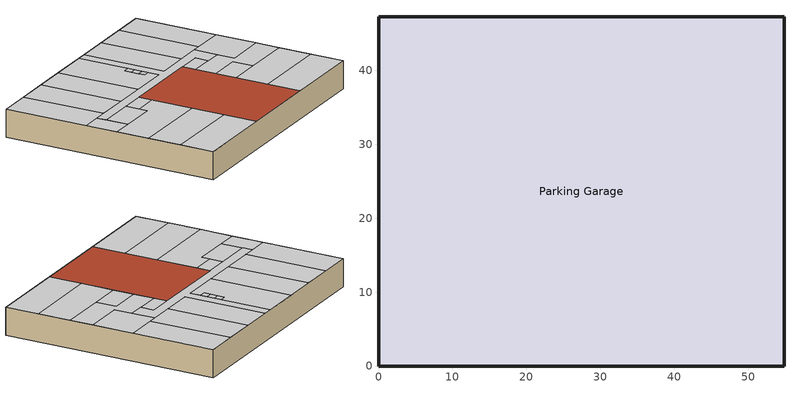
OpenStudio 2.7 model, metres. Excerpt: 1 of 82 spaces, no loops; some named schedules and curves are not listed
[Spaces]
Parking Garage
 floor ground (Surface 171 SlabOnOrBelowGradeF073): 54.86,47.24 54.86,0 0,0 0,47.24 z-6.1
 wall ground (Surface 172-uw BelowGradeWallC114): 0,0 54.86,0 z-6.1:0
 wall ground (Surface 173-uw BelowGradeWallC114): 0,47.24 0,0 z-6.1:0
 wall ground (Surface 174-uw BelowGradeWallC114): 54.86,47.24 0,47.24 z-6.1:0
 wall ground (Surface 175-uw BelowGradeWallC114): 54.86,0 54.86,47.24 z-6.1:0
 ceiling to F1 Business Center: 43.89,14.63 43.89,19.2 36.58,19.2 36.58,14.63 z0
 ceiling to F1 Corridor: 45.72,23.77 45.72,28.96 32.92,28.96 32.92,47.24 30.78,47.24 30.78,28.96 4.57,28.96 4.57,26.82 42.06,26.82 42.06,23.77 z0
 ceiling to F1 Lounge: 54.86,14.63 54.86,19.81 45.72,19.81 45.72,23.77 42.06,23.77 36.58,23.77 36.58,19.2 43.89,19.2 43.89,14.63 z0
 ceiling to F1 Elevator Core: 30.78,32.92 30.78,34.44 29.26,34.44 29.26,32.92 z0
 ceiling to F1 Elevator N: 30.78,34.44 30.78,35.97 29.26,35.97 29.26,34.44 z0
 ceiling to F1 Elevator S: 30.78,31.39 30.78,32.92 29.26,32.92 29.26,31.39 z0
 ceiling to F1 Fitness Center: 54.86,19.81 54.86,28.96 45.72,28.96 45.72,19.81 z0
 ceiling to F1 Leasing Office: 4.57,21.95 4.57,28.96 0,28.96 0,21.95 z0
 ceiling to F1 Mechanical Room: 12.8,21.95 12.8,26.82 4.57,26.82 4.57,21.95 z0
 ceiling to F1 Retail N Core: 30.78,28.96 30.78,31.39 29.26,31.39 29.26,35.97 30.78,35.97 30.78,47.24 21.95,47.24 21.95,28.96 z0
 ceiling to F1 Retail NE Core: 47.55,28.96 47.55,47.24 40.23,47.24 40.23,28.96 z0
 ceiling to F1 Retail NE Inner: 40.23,28.96 40.23,47.24 32.92,47.24 32.92,28.96 z0
 ceiling to F1 Retail NE Outer: 54.86,28.96 54.86,47.24 47.55,47.24 47.55,28.96 z0
 ceiling to F1 Retail NW Inner Core: 21.95,28.96 21.95,47.24 14.63,47.24 14.63,28.96 z0
 ceiling to F1 Retail NW Outer: 7.32,28.96 7.32,47.24 0,47.24 0,28.96 z0
 ceiling to F1 Retail NW Outer Core: 14.63,28.96 14.63,47.24 7.32,47.24 7.32,28.96 z0
 ceiling to F1 Retail SE Bottom: 54.86,0 54.86,7.32 36.58,7.32 36.58,0 z0
 ceiling to F1 Retail SE Top: 54.86,7.32 54.86,14.63 36.58,14.63 36.58,7.32 z0
 ceiling to F1 Retail SW Bottom: 18.29,0 18.29,7.32 0,7.32 0,0 z0
 ceiling to F1 Retail SW Core: 18.29,7.32 18.29,14.63 0,14.63 0,7.32 z0
 ceiling to F1 Retail SW Top: 18.29,14.63 18.29,23.77 12.8,23.77 12.8,21.95 0,21.95 0,14.63 z0
 ceiling to F1 Stairs E: 42.06,23.77 42.06,26.82 36.58,26.82 36.58,23.77 z0
 ceiling to F1 Stairs W: 18.29,23.77 18.29,26.82 12.8,26.82 12.8,23.77 z0
 roof outside (Concrete Podium Roof): 36.58,0 36.58,26.82 18.29,26.82 18.29,0 z0
[Site]
RIVERSIDE-MUNI Design_Conditions: Latitude {deg}=33.95; Longitude {deg}=-117.42; Time Zone {hr}=-8; Elevation {m}=256.032
[SizingPeriod:DesignDay] Barometric Pressure {Pa}=98287; Sky Clearness=0; Rain Indicator=0; Snow Indicator=0; Day of Month=21; Daylight Saving Time Indicator=0; Dry-Bulb Temperature Range Modifier Type=DefaultMultipliers
Name | Maximum Dry-Bulb Temperature {C} | Daily Dry-Bulb Temperature Range {deltaC} | Humidity Indicating Conditions at Maximum Dry-Bulb | Wind Speed {m/s} | Wind Direction {deg} | Month | Day Type | Humidity Indicating Type | Solar Model Indicator | ASHRAE Taub | ASHRAE Taud
RIVERSIDE-MUNI Ann Htg 99.6% Condns DB | 2.2 | 0 | 2.2 | 0.7 | 90 | 1 | WinterDesignDay | Wetbulb | ASHRAEClearSky
RIVERSIDE-MUNI Ann Clg 0.4% Condns DB=>MCWB | 37.3 | 15.4 | 21.6 | 4 | 270 | 8 | SummerDesignDay | Wetbulb | ASHRAETau | 0.448 | 2.037
RIVERSIDE-MUNI Ann Clg 0.4% Condns DP=>MCDB | 26.8 | 15.4 | 19 | 5.1 | 270 | 8 | SummerDesignDay | Dewpoint | ASHRAETau | 0.448 | 2.037
RIVERSIDE-MUNI JUN Clg 0.4% Condns DB=>MCWB | 36.2 | 0 | 21.6 | 4.5 | 292 | 6 | SummerDesignDay | Wetbulb | ASHRAETau | 0.393 | 2.219
[Site:WaterMainsTemperature]
Calculation Method=Schedule; Temperature Schedule=WaterMainCZ10
[Building]
Building 1: North Axis {deg}=0
[Material] Density {kg/m3}=2239.06; Specific Heat {J/kg-K}=921.096
Name | Roughness | Thickness {m} | Conductivity {W/m-K} | Thermal Absorptance | Solar Absorptance | Visible Absorptance
Concrete - 140 lb/ft3 - 10 in. | Smooth | 0.254 | 1.9514 | 0.9 | 0.7 | 0.8
Stone - 1 in. | MediumRough | 0.0254 | 1.80343 | 0.85 | 0.92 | 0.85
[Construction]
Concrete Podium Roof: Stone - 1 in., Concrete - 140 lb/ft3 - 10 in.
[Construction:FfactorGroundFloor]
Surface 171 SlabOnOrBelowGradeF073: F-Factor {W/m-K}=1.26344; Area {m2}=2591.99; PerimeterExposed {m}=0
[Construction:CfactorUndergroundWall] C-Factor {W/m2-K}=7.66566; Height {m}=6.096
Surface 172-uw BelowGradeWallC114; Surface 173-uw BelowGradeWallC114; Surface 174-uw BelowGradeWallC114; Surface 175-uw BelowGradeWallC114
[Space]
Parking Garage: Building Story=Building Story Parking Garage; Thermal Zone=Thermal Zone: Parking Garage; Design Specification Outdoor Air Object=Thermal Zone: Parking Garage Design Specification Outdoor Air
[ThermalZone]
Thermal Zone: Parking Garage: Multiplier=1; Use Ideal Air Loads=No
[Sizing:Zone] Zone Cooling Design Supply Air Temperature Input Method=SupplyAirTemperature; Zone Cooling Design Supply Air Temperature {C}=14; Zone Cooling Design Supply Air Temperature Difference {deltaC}=11.11; Zone Heating Design Supply Air Temperature {C}=40; Zone Cooling Design Supply Air Humidity Ratio {kg-H2O/kg-air}=0.0085; Zone Heating Design Supply Air Humidity Ratio {kg-H2O/kg-air}=0.008; Zone Heating Sizing Factor=1; Zone Cooling Sizing Factor=1; Cooling Design Air Flow Method=DesignDay; Cooling Minimum Air Flow per Zone Floor Area {m3/s-m2}=0; Cooling Minimum Air Flow {m3/s}=0; Cooling Minimum Air Flow Fraction=0; Heating Design Air Flow Method=DesignDay; Heating Maximum Air Flow per Zone Floor Area {m3/s-m2}=0; Heating Maximum Air Flow {m3/s}=0; Heating Maximum Air Flow Fraction=0; Account for Dedicated Outdoor Air System=No; Dedicated Outdoor Air System Control Strategy=NeutralSupplyAir; Dedicated Outdoor Air Low Setpoint Temperature for Design {C}=autosize; Dedicated Outdoor Air High Setpoint Temperature for Design {C}=autosize
Name | Zone Heating Design Supply Air Temperature Input Method | Zone Heating Design Supply Air Temperature Difference {deltaC}
Thermal Zone: F2-4 1-Bed Core N; Thermal Zone: F2-4 1-Bed Core West; Thermal Zone: F2-4 1-Bed Core East; Thermal Zone: F2-4 1-Bed North; Thermal Zone: F2-4 2-Bed Core NE-NW; Thermal Zone: F2-4 2-Bed East; Thermal Zone: F2-4 2-Bed West; Thermal Zone: F2-4 3-Bed NE; Thermal Zone: F2-4 3-Bed NW; Thermal Zone: F2-4 Studio SE; Thermal Zone: F2-4 Studio SW; Thermal Zone: F5 1-Bed Core N; Thermal Zone: F5 1-Bed Core West; Thermal Zone: F5 1-Bed Core East; Thermal Zone: F5 1-Bed North; Thermal Zone: F5 2-Bed Core NE-NW; Thermal Zone: F5 2-Bed East; Thermal Zone: F5 2-Bed West; Thermal Zone: F5 3-Bed NE; Thermal Zone: F5 3-Bed NW; Thermal Zone: F5 Studio SE; Thermal Zone: F5 Studio SW | TemperatureDifference | 15
Thermal Zone: Parking Garage | SupplyAirTemperature | 11.11
[Zone equipment]
Thermal Zone: F2-4 1-Bed Core N: Thermal Zone: F2-4 1-Bed Core N PropExhFan, PropNoClg ZnSys
Thermal Zone: F2-4 1-Bed Core West: Thermal Zone: F2-4 1-Bed Core West PropExhFan, PropNoClg ZnSys-2
Thermal Zone: F2-4 1-Bed Core East: Thermal Zone: F2-4 1-Bed Core East PropExhFan, PropNoClg ZnSys-3
Thermal Zone: F2-4 1-Bed North: Thermal Zone: F2-4 1-Bed North PropExhFan, PropNoClg ZnSys-4
Thermal Zone: F2-4 2-Bed Core NE-NW: Thermal Zone: F2-4 2-Bed Core NE-NW PropExhFan, PropNoClg ZnSys-5
Thermal Zone: F2-4 2-Bed East: Thermal Zone: F2-4 2-Bed East PropExhFan, PropNoClg ZnSys-6
Thermal Zone: F2-4 2-Bed West: Thermal Zone: F2-4 2-Bed West PropExhFan, PropNoClg ZnSys-7
Thermal Zone: F2-4 3-Bed NE: Thermal Zone: F2-4 3-Bed NE PropExhFan, PropNoClg ZnSys-8
Thermal Zone: F2-4 3-Bed NW: Thermal Zone: F2-4 3-Bed NW PropExhFan, PropNoClg ZnSys-9
Thermal Zone: F2-4 Studio SE: Thermal Zone: F2-4 Studio SE PropExhFan, PropNoClg ZnSys-10
Thermal Zone: F2-4 Studio SW: Thermal Zone: F2-4 Studio SW PropExhFan, PropNoClg ZnSys-11
Thermal Zone: F5 1-Bed Core N: Thermal Zone: F5 1-Bed Core N PropExhFan, PropNoClg ZnSys-12
Thermal Zone: F5 1-Bed Core West: Thermal Zone: F5 1-Bed Core West PropExhFan, PropNoClg ZnSys-13
Thermal Zone: F5 1-Bed Core East: Thermal Zone: F5 1-Bed Core East PropExhFan, PropNoClg ZnSys-14
Thermal Zone: F5 1-Bed North: Thermal Zone: F5 1-Bed North PropExhFan, PropNoClg ZnSys-15
Thermal Zone: F5 2-Bed Core NE-NW: Thermal Zone: F5 2-Bed Core NE-NW PropExhFan, PropNoClg ZnSys-16
Thermal Zone: F5 2-Bed East: Thermal Zone: F5 2-Bed East PropExhFan, PropNoClg ZnSys-17
Thermal Zone: F5 2-Bed West: Thermal Zone: F5 2-Bed West PropExhFan, PropNoClg ZnSys-18
Thermal Zone: F5 3-Bed NE: Thermal Zone: F5 3-Bed NE PropExhFan, PropNoClg ZnSys-19
Thermal Zone: F5 3-Bed NW: Thermal Zone: F5 3-Bed NW PropExhFan, PropNoClg ZnSys-20
Thermal Zone: F5 Studio SE: Thermal Zone: F5 Studio SE PropExhFan, PropNoClg ZnSys-21
Thermal Zone: F5 Studio SW: Thermal Zone: F5 Studio SW PropExhFan, PropNoClg ZnSys-22
Thermal Zone: Parking Garage: Thermal Zone: Parking Garage PropExhFan
[BuildingStory]
Building Story Parking Garage
[People:Definition]
Parking Garage People Definition: Number of People Calculation Method=People/Area; People per Space Floor Area {person/m2}=0.0269098; Fraction Radiant=0.3; Sensible Heat Fraction=0.555556
[People]
Parking Garage People: People Definition=Parking Garage People Definition; Space or SpaceType=Parking Garage; Number of People Schedule=ParkingOccupancy; Activity Level Schedule=Parking Garage People Activity Level; Multiplier=1
[SpaceInfiltration:DesignFlowRate] Space or SpaceType=Parking Garage; Temperature Term Coefficient=0; Velocity Squared Term Coefficient=0
Name | Schedule | Design Flow Rate Calculation Method | Flow per Exterior Surface Area {m3/s-m2} | Constant Term Coefficient | Velocity Term Coefficient | Design Flow Rate {m3/s}
Parking Garage Space Infiltration Design Flow Rate 1 | On | Flow/ExteriorWallArea | 0.000227584 | 0 | 0.224052
Parking Garage Space Infiltration Design Flow Rate 2 | ParkingHVACAvail | Flow/Space |  | 1 | 0 | 9.8755
[Lights:Definition]
Parking Garage Regulated Lights Definition: Design Level Calculation Method=Watts/Area; Watts per Space Floor Area {W/m2}=1.07639; Fraction Radiant=0.58; Return Air Fraction=0
[Lights]
Parking Garage Regulated Lights: Lights Definition=Parking Garage Regulated Lights Definition; Space or SpaceType=Parking Garage; Schedule=ParkingLights; Fraction Replaceable=1
[AvailabilityManager:NightCycle] Control Type=CycleOnAny; Thermostat Tolerance {deltaC}=1.11111; Cycling Run Time Control Type=ThermostatWithMinimumRunTime; Cycling Run Time {s}=900
Availability Manager Night Cycle 1; Availability Manager Night Cycle 2
[Coil:Heating:Electric] Availability Schedule=Always On
PropNoClg Dummy CoilHtg; PropNoClg Dummy CoilHtg-2; PropNoClg Dummy CoilHtg-3; PropNoClg Dummy CoilHtg-4; PropNoClg Dummy CoilHtg-5; PropNoClg Dummy CoilHtg-6; PropNoClg Dummy CoilHtg-7; PropNoClg Dummy CoilHtg-8; PropNoClg Dummy CoilHtg-9; PropNoClg Dummy CoilHtg-10; PropNoClg Dummy CoilHtg-11; PropNoClg Dummy CoilHtg-12; PropNoClg Dummy CoilHtg-13; PropNoClg Dummy CoilHtg-14; PropNoClg Dummy CoilHtg-15; PropNoClg Dummy CoilHtg-16; PropNoClg Dummy CoilHtg-17; PropNoClg Dummy CoilHtg-18; PropNoClg Dummy CoilHtg-19; PropNoClg Dummy CoilHtg-20; PropNoClg Dummy CoilHtg-21; PropNoClg Dummy CoilHtg-22
[Coil:Cooling:DX:SingleSpeed] Availability Schedule=Always On Discrete; Rated Total Cooling Capacity {W}=autosize; Rated Sensible Heat Ratio=autosize; Rated COP {W/W}=3; Rated Air Flow Rate {m3/s}=autosize; Rated Evaporator Fan Power Per Volume Flow Rate {W/(m3/s)}=773.3; Total Cooling Capacity Function of Temperature Curve=CoilClgDXQRatio_fTwbToadbSI; Total Cooling Capacity Function of Flow Fraction Curve=CoilClgDXSnglQRatio_fCFMRatio; Energy Input Ratio Function of Flow Fraction Curve=CoilClgDXSnglEIRRatio_fCFMRatio; Condenser Type=AirCooled; Evaporative Condenser Effectiveness=0; Evaporative Condenser Air Flow Rate {m3/s}=Autosize; Evaporative Condenser Pump Rated Power Consumption {W}=Autosize; Crankcase Heater Capacity {W}=0; Maximum Outdoor Dry-Bulb Temperature for Crankcase Heater Operation {C}=0; Basin Heater Capacity {W/K}=0; Basin Heater Setpoint Temperature {C}=10
Name | Energy Input Ratio Function of Temperature Curve | Part Load Fraction Correlation Curve
PropNoClg CoilClg | Curve Biquadratic 1 | Curve Quadratic 1
PropNoClg CoilClg-2 | Curve Biquadratic 2 | Curve Quadratic 2
PropNoClg CoilClg-3 | Curve Biquadratic 3 | Curve Quadratic 3
PropNoClg CoilClg-4 | Curve Biquadratic 4 | Curve Quadratic 4
PropNoClg CoilClg-5 | Curve Biquadratic 5 | Curve Quadratic 5
PropNoClg CoilClg-6 | Curve Biquadratic 6 | Curve Quadratic 6
PropNoClg CoilClg-7 | Curve Biquadratic 7 | Curve Quadratic 7
PropNoClg CoilClg-8 | Curve Biquadratic 8 | Curve Quadratic 8
PropNoClg CoilClg-9 | Curve Biquadratic 9 | Curve Quadratic 9
PropNoClg CoilClg-10 | Curve Biquadratic 10 | Curve Quadratic 10
PropNoClg CoilClg-11 | Curve Biquadratic 11 | Curve Quadratic 11
PropNoClg CoilClg-12 | Curve Biquadratic 12 | Curve Quadratic 12
PropNoClg CoilClg-13 | Curve Biquadratic 13 | Curve Quadratic 13
PropNoClg CoilClg-14 | Curve Biquadratic 14 | Curve Quadratic 14
PropNoClg CoilClg-15 | Curve Biquadratic 15 | Curve Quadratic 15
PropNoClg CoilClg-16 | Curve Biquadratic 16 | Curve Quadratic 16
PropNoClg CoilClg-17 | Curve Biquadratic 17 | Curve Quadratic 17
PropNoClg CoilClg-18 | Curve Biquadratic 18 | Curve Quadratic 18
PropNoClg CoilClg-19 | Curve Biquadratic 19 | Curve Quadratic 19
PropNoClg CoilClg-20 | Curve Biquadratic 20 | Curve Quadratic 20
PropNoClg CoilClg-21 | Curve Biquadratic 21 | Curve Quadratic 21
PropNoClg CoilClg-22 | Curve Biquadratic 22 | Curve Quadratic 22
[DesignSpecification:OutdoorAir]
Thermal Zone: Parking Garage Design Specification Outdoor Air: Outdoor Air Method=Maximum; Outdoor Air Flow per Person {m3/s-person}=0; Outdoor Air Flow per Floor Area {m3/s-m2}=0
[Fan:ZoneExhaust] Flow Fraction Schedule=On; System Availability Manager Coupling Mode=Decoupled
Name | Availability Schedule | Fan Total Efficiency | Pressure Rise {Pa} | Maximum Flow Rate {m3/s} | Balanced Exhaust Fraction Schedule
Thermal Zone: F2-4 1-Bed Core N PropExhFan | ResidentialLivingHVACAvail | 0.55575 | 683.385 | 0.0518198 | Off
Thermal Zone: F2-4 1-Bed Core West PropExhFan; Thermal Zone: F2-4 1-Bed Core East PropExhFan | ResidentialLivingHVACAvail | 0.55575 | 683.385 | 0.10364 | Off
Thermal Zone: F2-4 1-Bed North PropExhFan | ResidentialLivingHVACAvail | 0.55575 | 670.201 | 0.264196 | Off
Thermal Zone: F2-4 2-Bed Core NE-NW PropExhFan | ResidentialLivingHVACAvail | 0.55575 | 683.492 | 0.155459 | Off
Thermal Zone: F2-4 2-Bed East PropExhFan; Thermal Zone: F2-4 2-Bed West PropExhFan | ResidentialLivingHVACAvail | 0.55575 | 683.492 | 0.233189 | Off
Thermal Zone: F2-4 3-Bed NE PropExhFan; Thermal Zone: F2-4 3-Bed NW PropExhFan | ResidentialLivingHVACAvail | 0.55575 | 682.765 | 0.102365 | Off
Thermal Zone: F2-4 Studio SE PropExhFan; Thermal Zone: F2-4 Studio SW PropExhFan | ResidentialLivingHVACAvail | 0.55575 | 683.47 | 0.0441743 | Off
Thermal Zone: F5 1-Bed Core N PropExhFan | ResidentialLivingHVACAvail | 0.55575 | 683.385 | 0.0172733 | Off
Thermal Zone: F5 1-Bed Core West PropExhFan; Thermal Zone: F5 1-Bed Core East PropExhFan | ResidentialLivingHVACAvail | 0.55575 | 683.385 | 0.0345466 | Off
Thermal Zone: F5 1-Bed North PropExhFan | ResidentialLivingHVACAvail | 0.55575 | 670.201 | 0.0880654 | Off
Thermal Zone: F5 2-Bed Core NE-NW PropExhFan | ResidentialLivingHVACAvail | 0.55575 | 683.492 | 0.0518198 | Off
Thermal Zone: F5 2-Bed East PropExhFan; Thermal Zone: F5 2-Bed West PropExhFan | ResidentialLivingHVACAvail | 0.55575 | 683.492 | 0.0777297 | Off
Thermal Zone: F5 3-Bed NE PropExhFan; Thermal Zone: F5 3-Bed NW PropExhFan | ResidentialLivingHVACAvail | 0.55575 | 682.765 | 0.0341218 | Off
Thermal Zone: F5 Studio SE PropExhFan; Thermal Zone: F5 Studio SW PropExhFan | ResidentialLivingHVACAvail | 0.55575 | 683.47 | 0.0147248 | Off
Thermal Zone: Parking Garage PropExhFan | ParkingHVACAvail | 0.6045 | 1931.5 | 9.8755 | On
[Fan:OnOff] Availability Schedule=Always On; Fan Total Efficiency=1; Pressure Rise {Pa}=0.00249089; Maximum Flow Rate {m3/s}=autosize; Motor Efficiency=1; Motor In Airstream Fraction=1
Name | Fan Power Ratio Function of Speed Ratio Curve | Fan Efficiency Ratio Function of Speed Ratio Curve
PropNoClg Fan | Fan On Off Power Curve | Fan On Off Efficiency Curve
PropNoClg Fan-2 | Fan On Off Power Curve 1 | Fan On Off Efficiency Curve 1
PropNoClg Fan-3 | Fan On Off Power Curve 2 | Fan On Off Efficiency Curve 2
PropNoClg Fan-4 | Fan On Off Power Curve 3 | Fan On Off Efficiency Curve 3
PropNoClg Fan-5 | Fan On Off Power Curve 4 | Fan On Off Efficiency Curve 4
PropNoClg Fan-6 | Fan On Off Power Curve 5 | Fan On Off Efficiency Curve 5
PropNoClg Fan-7 | Fan On Off Power Curve 6 | Fan On Off Efficiency Curve 6
PropNoClg Fan-8 | Fan On Off Power Curve 7 | Fan On Off Efficiency Curve 7
PropNoClg Fan-9 | Fan On Off Power Curve 8 | Fan On Off Efficiency Curve 8
PropNoClg Fan-10 | Fan On Off Power Curve 9 | Fan On Off Efficiency Curve 9
PropNoClg Fan-11 | Fan On Off Power Curve 10 | Fan On Off Efficiency Curve 10
PropNoClg Fan-12 | Fan On Off Power Curve 11 | Fan On Off Efficiency Curve 11
PropNoClg Fan-13 | Fan On Off Power Curve 12 | Fan On Off Efficiency Curve 12
PropNoClg Fan-14 | Fan On Off Power Curve 13 | Fan On Off Efficiency Curve 13
PropNoClg Fan-15 | Fan On Off Power Curve 14 | Fan On Off Efficiency Curve 14
PropNoClg Fan-16 | Fan On Off Power Curve 15 | Fan On Off Efficiency Curve 15
PropNoClg Fan-17 | Fan On Off Power Curve 16 | Fan On Off Efficiency Curve 16
PropNoClg Fan-18 | Fan On Off Power Curve 17 | Fan On Off Efficiency Curve 17
PropNoClg Fan-19 | Fan On Off Power Curve 18 | Fan On Off Efficiency Curve 18
PropNoClg Fan-20 | Fan On Off Power Curve 19 | Fan On Off Efficiency Curve 19
PropNoClg Fan-21 | Fan On Off Power Curve 20 | Fan On Off Efficiency Curve 20
PropNoClg Fan-22 | Fan On Off Power Curve 21 | Fan On Off Efficiency Curve 21
[ZoneHVAC:PackagedTerminalAirConditioner] Availability Schedule=ResidentialLivingHVACAvail; Supply Air Flow Rate During Cooling Operation {m3/s}=Autosize; Supply Air Flow Rate During Heating Operation {m3/s}=Autosize; Supply Air Flow Rate When No Cooling or Heating is Needed {m3/s}=Autosize; Outdoor Air Flow Rate During Cooling Operation {m3/s}=0; Outdoor Air Flow Rate During Heating Operation {m3/s}=0; Outdoor Air Flow Rate When No Cooling or Heating is Needed {m3/s}=0; Fan Placement=DrawThrough
Name | Supply Air Fan | Heating Coil | Cooling Coil
PropNoClg ZnSys | PropNoClg Fan | PropNoClg Dummy CoilHtg | PropNoClg CoilClg
PropNoClg ZnSys-2 | PropNoClg Fan-2 | PropNoClg Dummy CoilHtg-2 | PropNoClg CoilClg-2
PropNoClg ZnSys-3 | PropNoClg Fan-3 | PropNoClg Dummy CoilHtg-3 | PropNoClg CoilClg-3
PropNoClg ZnSys-4 | PropNoClg Fan-4 | PropNoClg Dummy CoilHtg-4 | PropNoClg CoilClg-4
PropNoClg ZnSys-5 | PropNoClg Fan-5 | PropNoClg Dummy CoilHtg-5 | PropNoClg CoilClg-5
PropNoClg ZnSys-6 | PropNoClg Fan-6 | PropNoClg Dummy CoilHtg-6 | PropNoClg CoilClg-6
PropNoClg ZnSys-7 | PropNoClg Fan-7 | PropNoClg Dummy CoilHtg-7 | PropNoClg CoilClg-7
PropNoClg ZnSys-8 | PropNoClg Fan-8 | PropNoClg Dummy CoilHtg-8 | PropNoClg CoilClg-8
PropNoClg ZnSys-9 | PropNoClg Fan-9 | PropNoClg Dummy CoilHtg-9 | PropNoClg CoilClg-9
PropNoClg ZnSys-10 | PropNoClg Fan-10 | PropNoClg Dummy CoilHtg-10 | PropNoClg CoilClg-10
PropNoClg ZnSys-11 | PropNoClg Fan-11 | PropNoClg Dummy CoilHtg-11 | PropNoClg CoilClg-11
PropNoClg ZnSys-12 | PropNoClg Fan-12 | PropNoClg Dummy CoilHtg-12 | PropNoClg CoilClg-12
PropNoClg ZnSys-13 | PropNoClg Fan-13 | PropNoClg Dummy CoilHtg-13 | PropNoClg CoilClg-13
PropNoClg ZnSys-14 | PropNoClg Fan-14 | PropNoClg Dummy CoilHtg-14 | PropNoClg CoilClg-14
PropNoClg ZnSys-15 | PropNoClg Fan-15 | PropNoClg Dummy CoilHtg-15 | PropNoClg CoilClg-15
PropNoClg ZnSys-16 | PropNoClg Fan-16 | PropNoClg Dummy CoilHtg-16 | PropNoClg CoilClg-16
PropNoClg ZnSys-17 | PropNoClg Fan-17 | PropNoClg Dummy CoilHtg-17 | PropNoClg CoilClg-17
PropNoClg ZnSys-18 | PropNoClg Fan-18 | PropNoClg Dummy CoilHtg-18 | PropNoClg CoilClg-18
PropNoClg ZnSys-19 | PropNoClg Fan-19 | PropNoClg Dummy CoilHtg-19 | PropNoClg CoilClg-19
PropNoClg ZnSys-20 | PropNoClg Fan-20 | PropNoClg Dummy CoilHtg-20 | PropNoClg CoilClg-20
PropNoClg ZnSys-21 | PropNoClg Fan-21 | PropNoClg Dummy CoilHtg-21 | PropNoClg CoilClg-21
PropNoClg ZnSys-22 | PropNoClg Fan-22 | PropNoClg Dummy CoilHtg-22 | PropNoClg CoilClg-22
[Curve:Biquadratic]
Name | Coefficient1 Constant | Coefficient2 x | Coefficient3 x**2 | Coefficient4 y | Coefficient5 y**2 | Coefficient6 x*y | Minimum Value of x | Maximum Value of x | Minimum Value of y | Maximum Value of y | Minimum Curve Output | Maximum Curve Output
CoilClgDXQRatio_fTwbToadbSI | 0.86779 | 0.014245 | 0.000554 | -0.007569 | 3.2e-005 | -0.000191 | 13.89 | 25 | 23.89 | 46.11 | 0.77 | 1.29
Curve Biquadratic 1; Curve Biquadratic 2; Curve Biquadratic 3; Curve Biquadratic 4; Curve Biquadratic 5; Curve Biquadratic 6; Curve Biquadratic 7; Curve Biquadratic 8; Curve Biquadratic 9; Curve Biquadratic 10; Curve Biquadratic 11; Curve Biquadratic 12; Curve Biquadratic 13; Curve Biquadratic 14; Curve Biquadratic 15; Curve Biquadratic 16; Curve Biquadratic 17; Curve Biquadratic 18; Curve Biquadratic 19; Curve Biquadratic 20; Curve Biquadratic 21; Curve Biquadratic 22 | 0.342414 | 0.034885 | -0.0006237 | 0.00497722 | 0.000437951 | -0.000728028 | 17 | 22 | 13 | 46
[Curve:Cubic] Coefficient1 Constant=1; Coefficient2 x=0; Coefficient3 x**2=0; Coefficient4 x**3=0; Minimum Value of x=0; Maximum Value of x=1
Fan On Off Efficiency Curve; Fan On Off Efficiency Curve 1; Fan On Off Efficiency Curve 2; Fan On Off Efficiency Curve 3; Fan On Off Efficiency Curve 4; Fan On Off Efficiency Curve 5; Fan On Off Efficiency Curve 6; Fan On Off Efficiency Curve 7; Fan On Off Efficiency Curve 8
[Curve:Quadratic] Minimum Value of x=0
Name | Coefficient1 Constant | Coefficient2 x | Coefficient3 x**2 | Maximum Value of x | Minimum Curve Output
CoilClgDXSnglQRatio_fCFMRatio | 0.8 | 0.2 | 0 | 100 | 0.8
CoilClgDXSnglEIRRatio_fCFMRatio | 1.156 | -0.1816 | 0.0256 | 100
Curve Quadratic 1; Curve Quadratic 2; Curve Quadratic 3; Curve Quadratic 4; Curve Quadratic 5; Curve Quadratic 6; Curve Quadratic 7; Curve Quadratic 8; Curve Quadratic 9; Curve Quadratic 10; Curve Quadratic 11; Curve Quadratic 12; Curve Quadratic 13; Curve Quadratic 14; Curve Quadratic 15; Curve Quadratic 16; Curve Quadratic 17; Curve Quadratic 18; Curve Quadratic 19; Curve Quadratic 20; Curve Quadratic 21; Curve Quadratic 22 | 0.85 | 0.15 | 0 | 1
[Schedule:Year]
WaterMainCZ10: 1, 31, WaterMainCZ10JanWk, 2, 28, WaterMainCZ10FebWk, 3, 31, WaterMainCZ10MarWk, 4, 30, WaterMainCZ10AprWk, 5, 31, WaterMainCZ10MayWk, 6, 30, WaterMainCZ10JunWk, 7, 31, WaterMainCZ10JulWk, 8, 31, WaterMainCZ10AugWk, 9, 30, WaterMainCZ10SepWk, 10, 31, WaterMainCZ10OctWk, 11, 30, WaterMainCZ10NovWk, 12, 31, WaterMainCZ10DecWk
ParkingOccupancy: 12, 31, ParkingOccupancyWk
ParkingHVACAvail: 12, 31, ParkingHVACAvailWk
ResidentialLivingHVACAvail: 12, 31, ResidentialLivingHVACAvailWk
On: 12, 31, OnWk
ParkingLights: 12, 31, ParkingLightsWk
Off: 12, 31, OffWk
[Schedule:Ruleset]
Name | Default Day Schedule
Parking Garage People Activity Level | Schedule:Day #1
Always On | Schedule Day 2
[Schedule:Constant]
Always On Discrete: Value=1
[Curve:Exponent] Coefficient1 Constant=1; Coefficient2 Constant=0; Coefficient3 Constant=0; Minimum Value of x=0; Maximum Value of x=1
Fan On Off Power Curve; Fan On Off Power Curve 1; Fan On Off Power Curve 2; Fan On Off Power Curve 3; Fan On Off Power Curve 4; Fan On Off Power Curve 5; Fan On Off Power Curve 6; Fan On Off Power Curve 7; Fan On Off Power Curve 8; Fan On Off Power Curve 9
